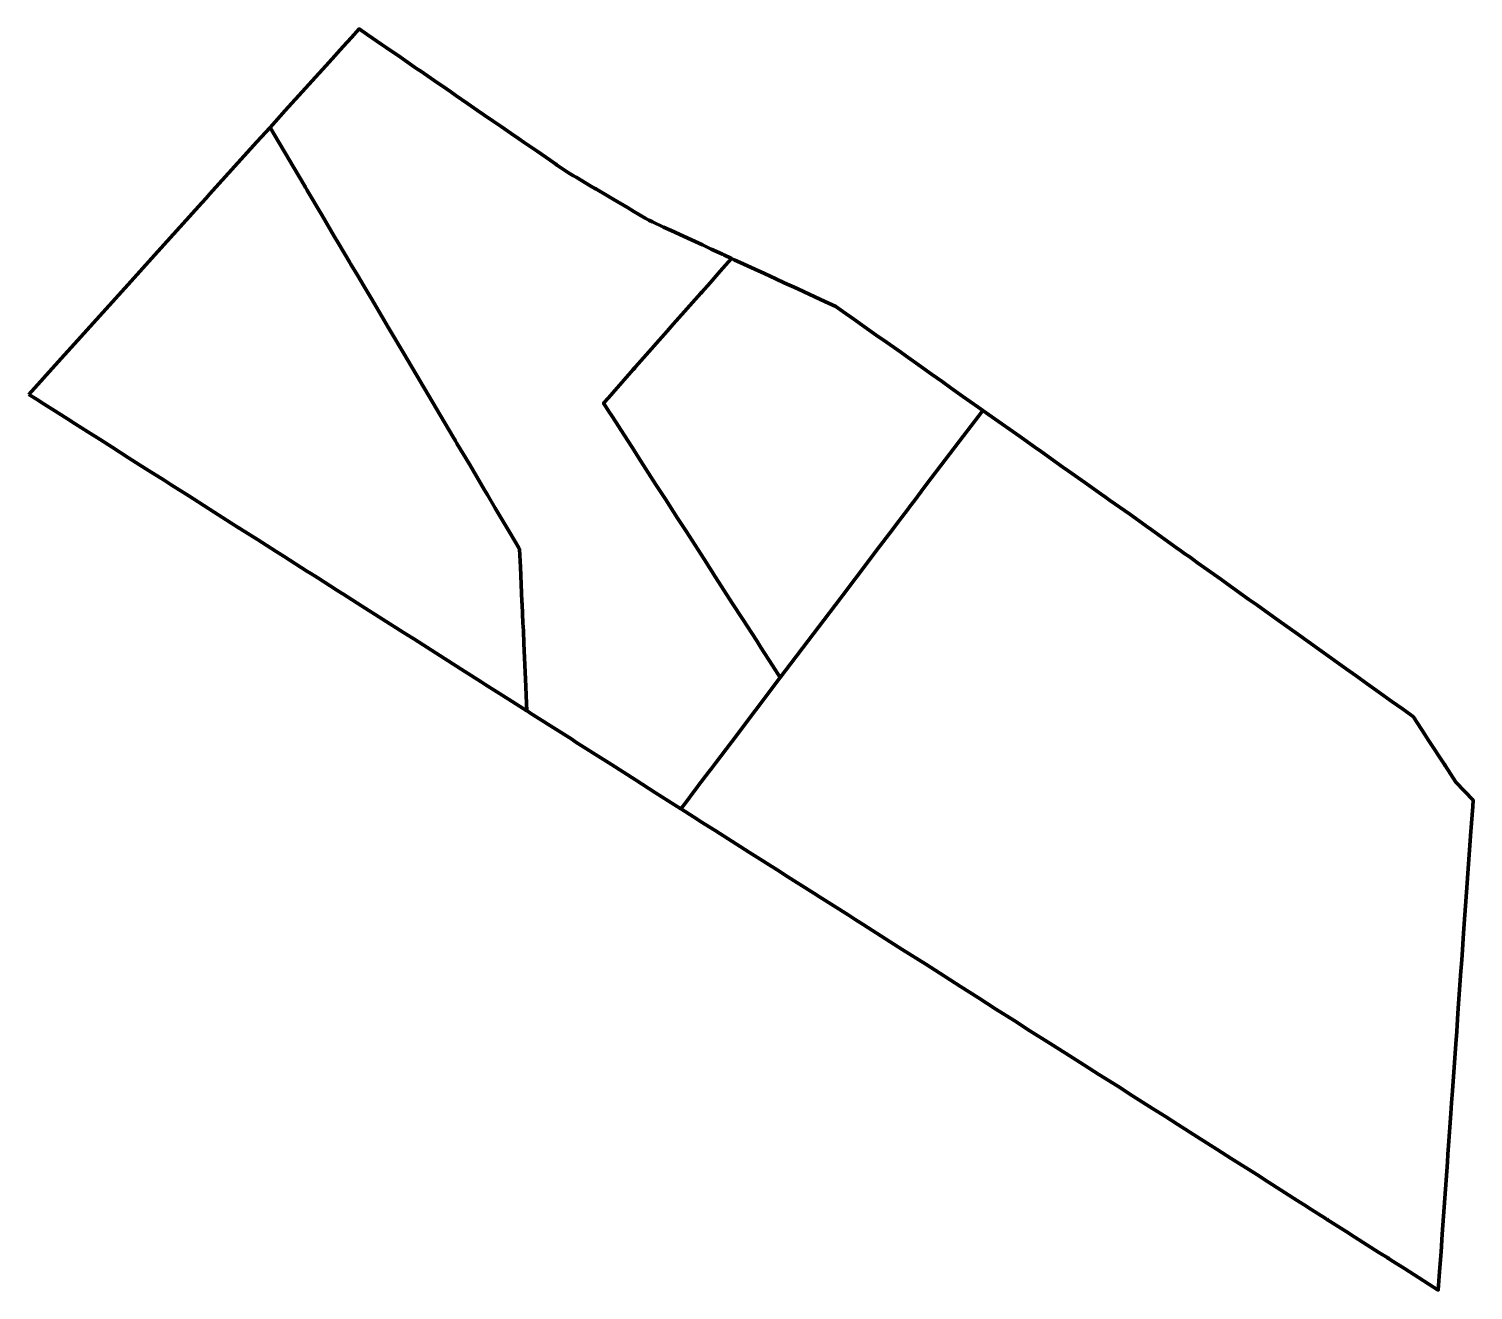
# Model space of a CAD drawing. Header units: metres. Extents: x 807543 to 807654, y 9157122 to 9157219.
import ezdxf

# ---------------------------------------------------------------- set-up
doc = ezdxf.new("R2010")
doc.units = ezdxf.units.M
doc.header["$MEASUREMENT"] = 0
doc.layers.add('2916-21104', color=1, linetype='Continuous')

msp = doc.modelspace()

# ---------------------------------------------------------------- linework, layer by layer
at = {"layer": '2916-21104', "color": 40, "lineweight": 70, "true_color": 0xffbb00}
msp.add_lwpolyline([(807561.53, 9157211.24), (807561.82, 9157210.75), (807564.2, 9157206.72), (807564.21, 9157206.71), (807564.23, 9157206.67), (807564.25, 9157206.64), (807564.36, 9157206.45), (807565.53, 9157204.47), (807566.5, 9157202.84), (807566.78, 9157202.37), (807567.68, 9157200.85), (807567.73, 9157200.76), (807568.26, 9157199.87), (807568.77, 9157199), (807569.31, 9157198.1), (807570.36, 9157196.32), (807570.4, 9157196.25), (807570.73, 9157195.7), (807571.82, 9157193.84), (807575.6, 9157187.46), (807575.8, 9157187.13), (807575.92, 9157186.92), (807576.87, 9157185.32), (807578.02, 9157183.37), (807578.27, 9157182.96), (807578.87, 9157181.93), (807580.01, 9157180.01), (807580.67, 9157178.89), (807580.74, 9157178.78), (807580.8, 9157177.39), (807580.92, 9157174.76), (807580.93, 9157174.54), (807581, 9157173.11), (807581.03, 9157172.51), (807581.07, 9157171.52), (807581.22, 9157168.22), (807581.25, 9157167.53), (807581.3, 9157166.34), (807581.4, 9157166.28), (807581.52, 9157166.2), (807583.12, 9157165.19), (807584.75, 9157164.15), (807585.08, 9157163.94), (807587.2, 9157162.59), (807587.81, 9157162.21), (807589.65, 9157161.03), (807591.21, 9157160.04), (807593.16, 9157158.8), (807593.45, 9157159.19), (807594.25, 9157160.25), (807594.44, 9157160.5), (807594.47, 9157160.54), (807595.31, 9157161.64), (807595.51, 9157161.91), (807595.82, 9157162.32), (807597.05, 9157163.94), (807600.81, 9157168.9), (807600.21, 9157169.83), (807599.32, 9157171.21), (807599, 9157171.72), (807597.89, 9157173.43), (807597.11, 9157174.64), (807595.83, 9157176.63), (807594.94, 9157178.02), (807593.55, 9157180.18), (807592.9, 9157181.18), (807591.97, 9157182.63), (807591.31, 9157183.64), (807591.03, 9157184.08), (807590.07, 9157185.57), (807589.37, 9157186.67), (807588.53, 9157187.97), (807588.17, 9157188.53), (807587.78, 9157189.13), (807587.62, 9157189.38), (807587.58, 9157189.44), (807587.25, 9157189.95), (807587.21, 9157190.02), (807587.21, 9157190.02), (807587.58, 9157190.44), (807587.92, 9157190.83), (807589.49, 9157192.61), (807589.61, 9157192.74), (807589.67, 9157192.81), (807589.87, 9157193.04), (807592.1, 9157195.57), (807592.57, 9157196.1), (807592.8, 9157196.36), (807594.68, 9157198.48), (807594.69, 9157198.5), (807594.76, 9157198.57), (807595.4, 9157199.3), (807596.19, 9157200.19), (807596.58, 9157200.64), (807597.05, 9157201.17), (807596.45, 9157201.45), (807596.36, 9157201.49), (807595.48, 9157201.89), (807594.82, 9157202.2), (807593.98, 9157202.59), (807593.36, 9157202.87), (807592.4, 9157203.31), (807591.82, 9157203.58), (807590.96, 9157203.98), (807590.69, 9157204.1), (807590.41, 9157204.27), (807589.53, 9157204.79), (807589.04, 9157205.08), (807587.95, 9157205.72), (807587.56, 9157205.95), (807586.6, 9157206.52), (807586.53, 9157206.56), (807586.22, 9157206.74), (807585.09, 9157207.41), (807584.89, 9157207.53), (807584.5, 9157207.76), (807583.59, 9157208.38), (807583.53, 9157208.42), (807583.1, 9157208.72), (807582.1, 9157209.41), (807581.09, 9157210.1), (807580.66, 9157210.4), (807580.1, 9157210.78), (807579.32, 9157211.32), (807578.71, 9157211.74), (807577.99, 9157212.23), (807577.51, 9157212.56), (807576.72, 9157213.1), (807575.82, 9157213.72), (807575.44, 9157213.99), (807575.1, 9157214.22), (807574.17, 9157214.86), (807573.13, 9157215.57), (807572.89, 9157215.74), (807572.66, 9157215.9), (807571.56, 9157216.65), (807570.46, 9157217.41), (807570.31, 9157217.51), (807570.17, 9157217.61), (807569.01, 9157218.41), (807568.39, 9157218.83), (807567.79, 9157218.17), (807567.16, 9157217.47), (807566.07, 9157216.28), (807562.69, 9157212.54)], close=True, dxfattribs=at)
at = {"layer": '2916-21104', "color": 131, "lineweight": 70, "true_color": 0xbbffff}
msp.add_lwpolyline([(807542.96, 9157190.7), (807543.55, 9157190.33), (807544.14, 9157189.95), (807544.76, 9157189.56), (807545.94, 9157188.81), (807546.53, 9157188.44), (807547.51, 9157187.82), (807548.44, 9157187.22), (807549.38, 9157186.63), (807550.64, 9157185.82), (807551.49, 9157185.29), (807552.18, 9157184.85), (807553.37, 9157184.09), (807553.91, 9157183.75), (807555.28, 9157182.88), (807555.64, 9157182.65), (807557.22, 9157181.64), (807559.16, 9157180.41), (807559.17, 9157180.41), (807559.28, 9157180.33), (807560.56, 9157179.52), (807561.99, 9157178.61), (807562.62, 9157178.21), (807564.37, 9157177.1), (807564.67, 9157176.91), (807565.21, 9157176.57), (807566.68, 9157175.63), (807567.08, 9157175.38), (807567.12, 9157175.35), (807568.56, 9157174.43), (807571.81, 9157172.37), (807572.47, 9157171.95), (807572.59, 9157171.88), (807574.32, 9157170.77), (807575.89, 9157169.78), (807576.23, 9157169.56), (807577.79, 9157168.57), (807578.09, 9157168.38), (807579.89, 9157167.24), (807581.3, 9157166.34), (807581.25, 9157167.53), (807581.22, 9157168.22), (807581.07, 9157171.52), (807581.03, 9157172.51), (807581, 9157173.11), (807580.93, 9157174.54), (807580.92, 9157174.76), (807580.8, 9157177.39), (807580.74, 9157178.78), (807580.67, 9157178.89), (807580.01, 9157180.01), (807578.87, 9157181.93), (807578.27, 9157182.96), (807578.02, 9157183.37), (807576.87, 9157185.32), (807575.92, 9157186.92), (807575.8, 9157187.13), (807575.6, 9157187.46), (807571.82, 9157193.84), (807570.73, 9157195.7), (807570.4, 9157196.25), (807570.36, 9157196.32), (807569.31, 9157198.1), (807568.77, 9157199), (807568.26, 9157199.87), (807567.73, 9157200.76), (807567.68, 9157200.85), (807566.78, 9157202.37), (807566.5, 9157202.84), (807565.53, 9157204.47), (807564.36, 9157206.45), (807564.25, 9157206.64), (807564.23, 9157206.67), (807564.21, 9157206.71), (807564.2, 9157206.72), (807561.82, 9157210.75), (807561.53, 9157211.24), (807560.85, 9157210.5), (807560.52, 9157210.13), (807556.88, 9157206.1), (807556.61, 9157205.81), (807556.28, 9157205.44), (807552.41, 9157201.16), (807550.83, 9157199.41), (807548.66, 9157197.01), (807546.23, 9157194.32), (807545.45, 9157193.46), (807544.08, 9157191.94)], close=True, dxfattribs=at)
at = {"layer": '2916-21104', "color": 1, "lineweight": 70, "true_color": 0xff0000}
msp.add_lwpolyline([(807587.21, 9157190.02), (807587.21, 9157190.02), (807587.25, 9157189.95), (807587.58, 9157189.44), (807587.62, 9157189.38), (807587.78, 9157189.13), (807588.17, 9157188.53), (807588.53, 9157187.97), (807589.37, 9157186.67), (807590.07, 9157185.57), (807591.03, 9157184.08), (807591.31, 9157183.64), (807591.97, 9157182.63), (807592.9, 9157181.18), (807593.55, 9157180.18), (807594.94, 9157178.02), (807595.83, 9157176.63), (807597.11, 9157174.64), (807597.89, 9157173.43), (807599, 9157171.72), (807599.32, 9157171.21), (807600.21, 9157169.83), (807600.81, 9157168.9), (807603.76, 9157172.79), (807605.47, 9157175.05), (807605.61, 9157175.24), (807607.6, 9157177.86), (807608.2, 9157178.65), (807609.21, 9157179.98), (807609.92, 9157180.93), (807610.16, 9157181.25), (807610.59, 9157181.81), (807610.79, 9157182.08), (807611.16, 9157182.56), (807611.16, 9157182.56), (807611.66, 9157183.22), (807612.1, 9157183.81), (807614.91, 9157187.51), (807616.08, 9157189.05), (807616.4, 9157189.47), (807616.04, 9157189.72), (807615.45, 9157190.13), (807614.87, 9157190.55), (807613.96, 9157191.19), (807613.26, 9157191.68), (807612.44, 9157192.27), (807611.63, 9157192.84), (807610.47, 9157193.66), (807610.08, 9157193.94), (807608.73, 9157194.89), (807608.66, 9157194.94), (807608.38, 9157195.13), (807607.11, 9157196.04), (807606.48, 9157196.48), (807605.62, 9157197.09), (807605.43, 9157197.22), (807605.09, 9157197.46), (807604.23, 9157197.86), (807603.85, 9157198.03), (807602.65, 9157198.59), (807602.1, 9157198.84), (807601.1, 9157199.3), (807600.47, 9157199.59), (807599.59, 9157200), (807598.85, 9157200.34), (807597.99, 9157200.73), (807597.26, 9157201.07), (807597.05, 9157201.17), (807596.58, 9157200.64), (807596.19, 9157200.19), (807595.4, 9157199.3), (807594.76, 9157198.57), (807594.69, 9157198.5), (807594.68, 9157198.48), (807592.8, 9157196.36), (807592.57, 9157196.1), (807592.1, 9157195.57), (807589.87, 9157193.04), (807589.67, 9157192.81), (807589.61, 9157192.74), (807589.49, 9157192.61), (807587.92, 9157190.83), (807587.58, 9157190.44)], close=True, dxfattribs=at)
at = {"layer": '2916-21104', "color": 254, "lineweight": 70, "true_color": 0xcccccc}
msp.add_lwpolyline([(807593.16, 9157158.8), (807593.21, 9157158.77), (807594.13, 9157158.19), (807594.79, 9157157.76), (807595.67, 9157157.21), (807595.8, 9157157.13), (807598.08, 9157155.68), (807598.44, 9157155.45), (807600.77, 9157153.97), (807601.19, 9157153.7), (807603.4, 9157152.3), (807603.83, 9157152.02), (807606.02, 9157150.63), (807606.58, 9157150.28), (807607.18, 9157149.89), (807609.27, 9157148.56), (807610.2, 9157147.98), (807612.01, 9157146.83), (807613.09, 9157146.14), (807614.69, 9157145.12), (807616.06, 9157144.25), (807617.41, 9157143.39), (807618.8, 9157142.51), (807620.03, 9157141.72), (807621.58, 9157140.74), (807622.76, 9157139.99), (807624.18, 9157139.09), (807625.32, 9157138.36), (807626.78, 9157137.44), (807627.91, 9157136.72), (807629.46, 9157135.73), (807630.45, 9157135.11), (807631.42, 9157134.49), (807632.89, 9157133.55), (807634.43, 9157132.57), (807635.52, 9157131.88), (807637.48, 9157130.64), (807638.4, 9157130.05), (807640.6, 9157128.65), (807641.35, 9157128.18), (807641.44, 9157128.12), (807642.42, 9157127.5), (807642.67, 9157127.34), (807642.78, 9157127.27), (807642.87, 9157127.21), (807642.94, 9157127.17), (807644.37, 9157126.26), (807645.04, 9157125.83), (807646.89, 9157124.66), (807647.57, 9157124.23), (807647.64, 9157124.18), (807647.98, 9157123.96), (807648.85, 9157123.41), (807649.21, 9157123.18), (807651.46, 9157121.75), (807651.53, 9157122.82), (807651.58, 9157123.5), (807651.67, 9157124.69), (807651.76, 9157126.05), (807652.16, 9157131.6), (807652.2, 9157132.23), (807652.25, 9157132.89), (807652.43, 9157135.36), (807652.48, 9157136.18), (807652.55, 9157137.1), (807652.81, 9157140.71), (807652.88, 9157141.67), (807652.94, 9157142.6), (807653, 9157143.46), (807653.2, 9157146.3), (807653.25, 9157146.87), (807653.29, 9157147.53), (807653.41, 9157149.24), (807653.51, 9157150.64), (807653.69, 9157153.09), (807653.74, 9157153.84), (807653.79, 9157154.54), (807653.95, 9157156.72), (807654.02, 9157157.7), (807654.11, 9157158.97), (807654.14, 9157159.46), (807652.82, 9157160.85), (807651.99, 9157162.13), (807651.97, 9157162.15), (807651.96, 9157162.18), (807651.94, 9157162.2), (807650.69, 9157164.12), (807650.43, 9157164.53), (807649.58, 9157165.84), (807649.54, 9157165.89), (807648.7, 9157166.49), (807647.89, 9157167.06), (807646.88, 9157167.79), (807645.98, 9157168.43), (807645.13, 9157169.04), (807644.37, 9157169.58), (807643.66, 9157170.08), (807643, 9157170.56), (807642.28, 9157171.07), (807641.64, 9157171.52), (807640.46, 9157172.37), (807639.33, 9157173.18), (807638.16, 9157174.01), (807637.49, 9157174.49), (807636.88, 9157174.92), (807635.21, 9157176.12), (807634.71, 9157176.47), (807632.93, 9157177.74), (807632.59, 9157177.99), (807632.27, 9157178.22), (807631.96, 9157178.44), (807631.63, 9157178.67), (807631.32, 9157178.89), (807629.18, 9157180.42), (807629.06, 9157180.51), (807628.93, 9157180.6), (807627.71, 9157181.47), (807626.15, 9157182.57), (807625.84, 9157182.79), (807625.5, 9157183.03), (807624.24, 9157183.93), (807622.98, 9157184.81), (807622.57, 9157185.1), (807622.1, 9157185.43), (807620.88, 9157186.3), (807620.39, 9157186.65), (807619.21, 9157187.48), (807618.71, 9157187.84), (807617.6, 9157188.62), (807617.09, 9157188.98), (807616.4, 9157189.47), (807616.08, 9157189.05), (807614.91, 9157187.51), (807612.1, 9157183.81), (807611.66, 9157183.22), (807611.16, 9157182.56), (807611.16, 9157182.56), (807610.79, 9157182.08), (807610.59, 9157181.81), (807610.16, 9157181.25), (807609.92, 9157180.93), (807609.21, 9157179.98), (807608.2, 9157178.65), (807607.6, 9157177.86), (807605.61, 9157175.24), (807605.47, 9157175.05), (807603.76, 9157172.79), (807600.81, 9157168.9), (807597.05, 9157163.94), (807595.82, 9157162.32), (807595.51, 9157161.91), (807595.31, 9157161.64), (807594.47, 9157160.54), (807594.44, 9157160.5), (807594.25, 9157160.25), (807593.45, 9157159.19)], close=True, dxfattribs=at)

doc.saveas('drawing.dxf')
